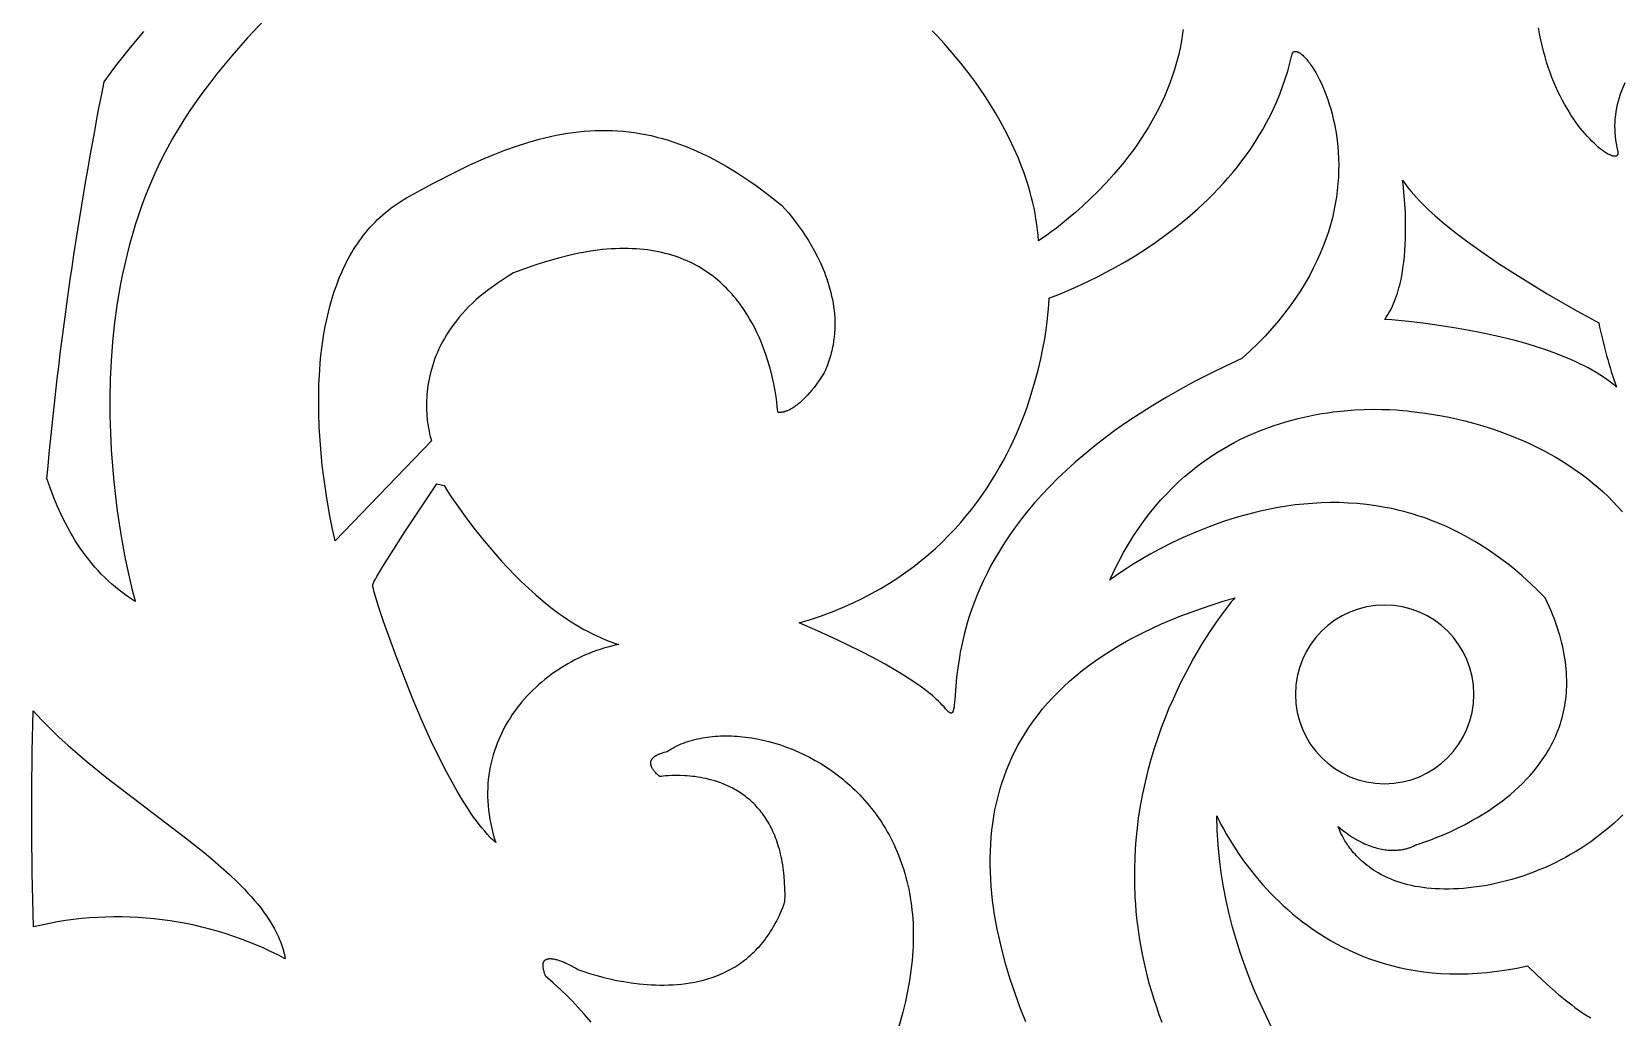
# Model space of a CAD drawing. Extents: x -3008 to 184, y 2842 to 4842.
# Drawn here: x -2782.1 to -2462.8, y 3799.7 to 3997.6 of the extents above; entities that cross this region are included whole.
import ezdxf

# ---------------------------------------------------------------- set-up
doc = ezdxf.new("R2010")
doc.units = 0
doc.layers.add('LAYER_1', color=7, linetype='CONTINUOUS')

msp = doc.modelspace()

# ---------------------------------------------------------------- linework, layer by layer
at = {"layer": 'LAYER_1'}
for points in [[(-2735.37, 3999.9), (-2738.69, 3996.34), (-2741.86, 3992.75), (-2744.86, 3989.11), (-2746.28, 3987.28), (-2747.66, 3985.44), (-2748.99, 3983.59), (-2750.27, 3981.73), (-2751.49, 3979.87), (-2752.65, 3978), (-2753.75, 3976.13), (-2754.79, 3974.25), (-2755.77, 3972.36), (-2756.7, 3970.45), (-2757.58, 3968.53), (-2758.41, 3966.6), (-2759.19, 3964.66), (-2759.92, 3962.72), (-2760.61, 3960.76), (-2761.25, 3958.8), (-2761.84, 3956.83), (-2762.4, 3954.86), (-2762.91, 3952.89), (-2763.38, 3950.92), (-2763.81, 3948.95), (-2764.2, 3946.98), (-2764.88, 3943.06), (-2765.42, 3939.17), (-2765.82, 3935.32), (-2766.11, 3931.51), (-2766.29, 3927.77), (-2766.37, 3924.1), (-2766.35, 3920.51), (-2766.26, 3917.02), (-2766.09, 3913.63), (-2765.86, 3910.36), (-2765.57, 3907.22), (-2765.24, 3904.22), (-2764.88, 3901.38), (-2764.08, 3896.18), (-2763.27, 3891.73), (-2762.5, 3888.11), (-2761.85, 3885.41), (-2761.29, 3883.29), (-2761.25, 3883.14), (-2762.09, 3883.68), (-2762.91, 3884.23), (-2763.71, 3884.81), (-2764.49, 3885.4), (-2765.24, 3886.01), (-2765.98, 3886.65), (-2766.7, 3887.3), (-2767.4, 3887.97), (-2768.08, 3888.65), (-2768.74, 3889.35), (-2769.38, 3890.07), (-2770.01, 3890.8), (-2770.61, 3891.55), (-2771.2, 3892.31), (-2771.77, 3893.09), (-2772.32, 3893.87), (-2772.86, 3894.68), (-2773.38, 3895.49), (-2773.88, 3896.31), (-2774.36, 3897.15), (-2774.83, 3898), (-2775.29, 3898.85), (-2775.72, 3899.72), (-2776.15, 3900.59), (-2776.95, 3902.37), (-2777.69, 3904.17), (-2778.37, 3905.99), (-2779, 3907.84, -0.026688), (-2767.51, 3987.5), (-2765.14, 3990.7), (-2762.49, 3994.08), (-2759.52, 3997.65)], [(-2461.93, 3987.33), (-2462.82, 3985.01, 0.147189), (-2463.36, 3973.71), (-2463.34, 3973.64), (-2463.33, 3973.57), (-2463.31, 3973.51), (-2463.3, 3973.45), (-2463.3, 3973.39), (-2463.29, 3973.33), (-2463.29, 3973.27), (-2463.28, 3973.22), (-2463.28, 3973.17), (-2463.29, 3973.12), (-2463.29, 3973.07), (-2463.3, 3973.03), (-2463.31, 3972.99), (-2463.32, 3972.94), (-2463.33, 3972.91), (-2463.35, 3972.87), (-2463.36, 3972.83), (-2463.38, 3972.8), (-2463.4, 3972.77), (-2463.43, 3972.74), (-2463.45, 3972.72), (-2463.48, 3972.69), (-2463.51, 3972.67), (-2463.54, 3972.65), (-2463.57, 3972.63), (-2463.61, 3972.62), (-2463.64, 3972.6), (-2463.68, 3972.59), (-2463.72, 3972.58), (-2463.76, 3972.57), (-2463.81, 3972.57), (-2463.85, 3972.56), (-2463.9, 3972.56), (-2463.95, 3972.56), (-2464, 3972.56), (-2464.05, 3972.57), (-2464.11, 3972.58), (-2464.16, 3972.58), (-2464.22, 3972.6), (-2464.28, 3972.61), (-2464.34, 3972.62), (-2464.4, 3972.64), (-2464.46, 3972.66), (-2464.53, 3972.68), (-2464.59, 3972.7), (-2464.66, 3972.73), (-2464.73, 3972.76), (-2464.8, 3972.78), (-2464.94, 3972.85), (-2465.09, 3972.92), (-2465.25, 3973), (-2465.41, 3973.09), (-2465.57, 3973.19), (-2465.74, 3973.29), (-2465.91, 3973.4), (-2466.09, 3973.52), (-2466.28, 3973.65), (-2466.46, 3973.79), (-2466.85, 3974.09), (-2467.25, 3974.41), (-2467.66, 3974.77), (-2468.08, 3975.17), (-2468.51, 3975.59), (-2468.95, 3976.04), (-2469.4, 3976.53), (-2469.86, 3977.04), (-2470.32, 3977.59), (-2470.78, 3978.17), (-2471.25, 3978.77), (-2471.72, 3979.41), (-2472.19, 3980.08), (-2472.65, 3980.78), (-2473.11, 3981.51), (-2473.57, 3982.27), (-2474.02, 3983.06), (-2474.47, 3983.88), (-2474.9, 3984.72), (-2475.33, 3985.6), (-2475.75, 3986.51), (-2476.15, 3987.44), (-2476.54, 3988.41), (-2476.92, 3989.4), (-2477.28, 3990.43), (-2477.62, 3991.48), (-2477.94, 3992.56), (-2478.25, 3993.67), (-2478.53, 3994.8), (-2478.79, 3995.97), (-2479.02, 3997.16), (-2479.23, 3998.38)]]:
    msp.add_lwpolyline(points, format="xyb", dxfattribs=at)
for points in [[(-2550.68, 3998.01), (-2550.78, 3997.25), (-2551.01, 3995.75), (-2551.28, 3994.27), (-2551.61, 3992.82), (-2551.98, 3991.38), (-2552.39, 3989.98), (-2552.84, 3988.59), (-2553.33, 3987.23), (-2553.85, 3985.9), (-2554.41, 3984.58), (-2555, 3983.3), (-2555.62, 3982.04), (-2556.27, 3980.8), (-2556.94, 3979.59), (-2557.63, 3978.41), (-2558.35, 3977.25), (-2559.08, 3976.12), (-2559.83, 3975.02), (-2560.59, 3973.95), (-2561.37, 3972.9), (-2562.16, 3971.88), (-2562.95, 3970.89), (-2564.56, 3968.99), (-2566.16, 3967.21), (-2567.76, 3965.54), (-2569.33, 3964), (-2570.85, 3962.58), (-2572.31, 3961.28), (-2573.69, 3960.11), (-2574.97, 3959.07), (-2576.14, 3958.16), (-2577.17, 3957.38), (-2578.05, 3956.75), (-2579.31, 3955.88), (-2579.64, 3955.67), (-2579.72, 3955.61), (-2579.75, 3955.6), (-2579.75, 3955.59), (-2579.75, 3955.59), (-2579.83, 3956.7), (-2579.94, 3957.8), (-2580.08, 3958.89), (-2580.24, 3959.98), (-2580.43, 3961.05), (-2580.63, 3962.12), (-2580.87, 3963.19), (-2581.12, 3964.24), (-2581.4, 3965.28), (-2581.69, 3966.32), (-2582.01, 3967.34), (-2582.34, 3968.36), (-2582.69, 3969.36), (-2583.05, 3970.35), (-2583.83, 3972.3), (-2584.67, 3974.21), (-2585.55, 3976.07), (-2586.47, 3977.87), (-2587.42, 3979.61), (-2588.4, 3981.3), (-2589.39, 3982.93), (-2590.4, 3984.49), (-2591.41, 3985.99), (-2592.42, 3987.42), (-2593.41, 3988.77), (-2595.33, 3991.26), (-2597.12, 3993.42), (-2598.72, 3995.24), (-2600.06, 3996.69), (-2601.1, 3997.76)], [(-2462.32, 3840.3), (-2463.18, 3839.45), (-2464.06, 3838.63), (-2464.96, 3837.84), (-2465.89, 3837.06), (-2466.83, 3836.32), (-2467.78, 3835.59), (-2468.75, 3834.89), (-2469.74, 3834.21), (-2470.74, 3833.56), (-2471.76, 3832.93), (-2472.79, 3832.33), (-2473.82, 3831.75), (-2474.87, 3831.2), (-2475.93, 3830.67), (-2477, 3830.16), (-2478.07, 3829.68), (-2479.15, 3829.23), (-2480.23, 3828.8), (-2481.32, 3828.39), (-2482.41, 3828.01), (-2483.51, 3827.66), (-2484.6, 3827.33), (-2485.7, 3827.03), (-2486.8, 3826.75), (-2487.89, 3826.5), (-2488.98, 3826.27), (-2490.07, 3826.07), (-2491.16, 3825.9), (-2492.23, 3825.75), (-2493.3, 3825.63), (-2494.33, 3825.53), (-2495.34, 3825.46), (-2496.32, 3825.41), (-2497.28, 3825.39), (-2498.21, 3825.39), (-2499.12, 3825.41), (-2500, 3825.45), (-2500.85, 3825.51), (-2501.68, 3825.59), (-2502.49, 3825.69), (-2503.27, 3825.81), (-2504.03, 3825.94), (-2504.77, 3826.1), (-2505.49, 3826.26), (-2506.18, 3826.44), (-2506.85, 3826.64), (-2507.5, 3826.85), (-2508.12, 3827.07), (-2508.73, 3827.31), (-2509.31, 3827.55), (-2509.88, 3827.81), (-2510.42, 3828.07), (-2510.95, 3828.35), (-2511.45, 3828.63), (-2511.94, 3828.92), (-2512.41, 3829.22), (-2512.86, 3829.52), (-2513.29, 3829.83), (-2513.7, 3830.14), (-2514.09, 3830.45), (-2514.47, 3830.77), (-2514.83, 3831.09), (-2515.18, 3831.41), (-2515.51, 3831.74), (-2515.82, 3832.06), (-2516.12, 3832.38), (-2516.4, 3832.7), (-2516.67, 3833.02), (-2516.92, 3833.33), (-2517.16, 3833.64), (-2517.39, 3833.94), (-2517.6, 3834.24), (-2517.8, 3834.54), (-2517.98, 3834.82), (-2518.15, 3835.1), (-2518.31, 3835.37), (-2518.46, 3835.64), (-2518.73, 3836.13), (-2518.95, 3836.57), (-2519.12, 3836.97), (-2519.26, 3837.3), (-2519.37, 3837.57), (-2519.44, 3837.78), (-2519.48, 3837.9), (-2519.49, 3837.93), (-2519.49, 3837.94), (-2519.49, 3837.94), (-2519.49, 3837.94), (-2519.06, 3837.58), (-2518.63, 3837.24), (-2518.2, 3836.91), (-2517.78, 3836.6), (-2517.36, 3836.31), (-2516.95, 3836.03), (-2516.54, 3835.77), (-2516.14, 3835.52), (-2515.74, 3835.29), (-2515.35, 3835.08), (-2514.96, 3834.87), (-2514.58, 3834.68), (-2514.2, 3834.51), (-2513.82, 3834.34), (-2513.46, 3834.19), (-2513.09, 3834.05), (-2512.74, 3833.93), (-2512.39, 3833.81), (-2512.04, 3833.71), (-2511.7, 3833.62), (-2511.37, 3833.53), (-2511.04, 3833.46), (-2510.72, 3833.4), (-2510.4, 3833.34), (-2510.09, 3833.3), (-2509.79, 3833.26), (-2509.49, 3833.23), (-2509.2, 3833.21), (-2508.92, 3833.19), (-2508.64, 3833.19), (-2508.37, 3833.19), (-2508.11, 3833.19), (-2507.85, 3833.2), (-2507.6, 3833.22), (-2507.36, 3833.24), (-2507.12, 3833.27), (-2506.89, 3833.3), (-2506.67, 3833.33), (-2506.45, 3833.37), (-2506.25, 3833.41), (-2506.05, 3833.46), (-2505.86, 3833.5), (-2505.67, 3833.55), (-2505.49, 3833.6), (-2505.33, 3833.65), (-2505.16, 3833.7), (-2505.01, 3833.76), (-2504.87, 3833.81), (-2504.6, 3833.91), (-2504.37, 3834.01), (-2504.17, 3834.11), (-2504.01, 3834.19), (-2503.88, 3834.26), (-2503.79, 3834.31), (-2503.73, 3834.35), (-2503.71, 3834.36), (-2503.23, 3834.5), (-2501.87, 3834.95), (-2500.91, 3835.3), (-2499.79, 3835.73), (-2498.53, 3836.24), (-2497.16, 3836.85), (-2495.67, 3837.54), (-2494.11, 3838.32), (-2492.48, 3839.21), (-2491.65, 3839.68), (-2490.81, 3840.18), (-2489.97, 3840.71), (-2489.12, 3841.26), (-2488.27, 3841.84), (-2487.42, 3842.44), (-2486.57, 3843.07), (-2485.73, 3843.73), (-2484.9, 3844.41), (-2484.07, 3845.12), (-2483.27, 3845.85), (-2482.47, 3846.62), (-2481.7, 3847.41), (-2480.94, 3848.23), (-2480.21, 3849.08), (-2479.51, 3849.96), (-2479.16, 3850.41), (-2478.83, 3850.87), (-2478.5, 3851.33), (-2478.18, 3851.8), (-2477.87, 3852.28), (-2477.56, 3852.77), (-2477.27, 3853.26), (-2476.98, 3853.76), (-2476.7, 3854.27), (-2476.43, 3854.79), (-2476.18, 3855.31), (-2475.93, 3855.85), (-2475.69, 3856.39), (-2475.47, 3856.93), (-2475.25, 3857.49), (-2475.05, 3858.05), (-2474.86, 3858.62), (-2474.68, 3859.2), (-2474.51, 3859.79), (-2474.36, 3860.38), (-2474.21, 3860.99), (-2474.09, 3861.6), (-2473.97, 3862.22), (-2473.87, 3862.84), (-2473.78, 3863.48), (-2473.71, 3864.12), (-2473.65, 3864.78), (-2473.61, 3865.44), (-2473.58, 3866.1), (-2473.57, 3866.78), (-2473.58, 3867.47), (-2473.6, 3868.16), (-2473.63, 3868.86), (-2473.69, 3869.57), (-2473.76, 3870.29), (-2473.85, 3871.02), (-2473.95, 3871.76), (-2474.08, 3872.5), (-2474.22, 3873.25), (-2474.38, 3874.02), (-2474.56, 3874.79), (-2474.76, 3875.57), (-2474.98, 3876.36), (-2475.22, 3877.15), (-2475.48, 3877.96), (-2475.76, 3878.77), (-2476.06, 3879.6), (-2476.38, 3880.43), (-2476.73, 3881.27), (-2477.09, 3882.13), (-2477.89, 3883.86), (-2479.74, 3885.72), (-2481.61, 3887.46), (-2482.55, 3888.3), (-2483.49, 3889.1), (-2484.43, 3889.88), (-2485.37, 3890.63), (-2486.32, 3891.36), (-2487.27, 3892.06), (-2488.21, 3892.74), (-2489.16, 3893.39), (-2490.12, 3894.02), (-2491.07, 3894.62), (-2492.02, 3895.2), (-2492.98, 3895.75), (-2493.93, 3896.28), (-2494.89, 3896.79), (-2495.84, 3897.27), (-2496.8, 3897.74), (-2497.75, 3898.18), (-2498.71, 3898.6), (-2499.66, 3898.99), (-2500.62, 3899.37), (-2501.57, 3899.73), (-2502.52, 3900.06), (-2503.47, 3900.38), (-2504.42, 3900.67), (-2505.37, 3900.95), (-2506.32, 3901.21), (-2507.26, 3901.45), (-2508.21, 3901.67), (-2509.15, 3901.87), (-2510.09, 3902.05), (-2511.96, 3902.37), (-2513.82, 3902.62), (-2515.67, 3902.81), (-2517.5, 3902.93), (-2519.33, 3903), (-2521.13, 3903), (-2522.92, 3902.96), (-2524.69, 3902.86), (-2526.44, 3902.72), (-2528.16, 3902.53), (-2529.87, 3902.3), (-2531.55, 3902.02), (-2533.21, 3901.71), (-2534.84, 3901.36), (-2536.44, 3900.98), (-2538.02, 3900.57), (-2539.56, 3900.14), (-2541.07, 3899.67), (-2542.55, 3899.19), (-2544, 3898.69), (-2545.41, 3898.17), (-2548.12, 3897.09), (-2550.67, 3895.97), (-2553.05, 3894.85), (-2555.26, 3893.73), (-2557.28, 3892.63), (-2559.1, 3891.59), (-2560.71, 3890.62), (-2562.1, 3889.73), (-2563.26, 3888.97), (-2564.19, 3888.33), (-2565.27, 3887.55), (-2565.41, 3887.44), (-2564.51, 3889.36), (-2563.59, 3891.2), (-2562.63, 3892.97), (-2561.64, 3894.68), (-2560.62, 3896.32), (-2559.57, 3897.89), (-2558.5, 3899.39), (-2557.4, 3900.84), (-2556.28, 3902.22), (-2555.13, 3903.54), (-2553.97, 3904.8), (-2552.79, 3906), (-2551.59, 3907.15), (-2550.37, 3908.24), (-2549.14, 3909.28), (-2547.9, 3910.26), (-2546.64, 3911.2), (-2545.38, 3912.08), (-2544.11, 3912.91), (-2542.83, 3913.7), (-2541.55, 3914.44), (-2540.26, 3915.13), (-2538.98, 3915.79), (-2537.69, 3916.4), (-2536.4, 3916.96), (-2535.12, 3917.49), (-2533.84, 3917.98), (-2532.57, 3918.44), (-2531.3, 3918.85), (-2530.04, 3919.24), (-2528.8, 3919.59), (-2527.56, 3919.9), (-2526.34, 3920.19), (-2525.14, 3920.45), (-2523.95, 3920.68), (-2522.78, 3920.88), (-2521.63, 3921.06), (-2520.5, 3921.22), (-2518.31, 3921.46), (-2516.23, 3921.63), (-2514.26, 3921.72), (-2512.43, 3921.75), (-2510.73, 3921.74), (-2509.19, 3921.69), (-2507.81, 3921.61), (-2506.61, 3921.52), (-2505.6, 3921.42), (-2504.79, 3921.32), (-2504.2, 3921.24), (-2503.71, 3921.16), (-2503.26, 3921.12), (-2501.97, 3920.97), (-2499.93, 3920.67), (-2498.67, 3920.45), (-2497.27, 3920.17), (-2495.73, 3919.84), (-2494.07, 3919.44), (-2492.3, 3918.98), (-2490.43, 3918.44), (-2488.49, 3917.81), (-2486.47, 3917.11), (-2484.4, 3916.31), (-2482.28, 3915.42), (-2481.21, 3914.94), (-2480.13, 3914.43), (-2479.05, 3913.89), (-2477.96, 3913.33), (-2476.88, 3912.74), (-2475.79, 3912.12), (-2474.71, 3911.47), (-2473.62, 3910.79), (-2472.55, 3910.08), (-2471.48, 3909.34), (-2470.41, 3908.57), (-2469.36, 3907.77), (-2468.32, 3906.93), (-2467.29, 3906.06), (-2466.28, 3905.15), (-2465.28, 3904.21), (-2464.3, 3903.23), (-2463.34, 3902.22), (-2462.39, 3901.17)], [(-2582.28, 3798.7), (-2583.4, 3801.55), (-2584.44, 3804.41), (-2585.4, 3807.28), (-2586.27, 3810.16), (-2587.05, 3813.04), (-2587.73, 3815.92), (-2588.03, 3817.36), (-2588.3, 3818.8), (-2588.55, 3820.24), (-2588.76, 3821.67), (-2588.95, 3823.1), (-2589.11, 3824.53), (-2589.24, 3825.96), (-2589.34, 3827.38), (-2589.4, 3828.8), (-2589.44, 3830.21), (-2589.44, 3831.62), (-2589.41, 3833.02), (-2589.34, 3834.42), (-2589.24, 3835.81), (-2589.11, 3837.19), (-2588.93, 3838.57), (-2588.72, 3839.94), (-2588.48, 3841.3), (-2588.19, 3842.65), (-2587.87, 3843.99), (-2587.51, 3845.32), (-2587.1, 3846.64), (-2586.66, 3847.95), (-2586.17, 3849.25), (-2585.65, 3850.54), (-2585.08, 3851.82), (-2584.46, 3853.09), (-2583.81, 3854.34), (-2583.1, 3855.58), (-2582.36, 3856.8), (-2581.56, 3858.02), (-2580.72, 3859.21), (-2579.83, 3860.4), (-2578.9, 3861.56), (-2577.91, 3862.72), (-2576.88, 3863.85), (-2575.8, 3864.97), (-2574.66, 3866.07), (-2573.48, 3867.16), (-2572.24, 3868.22), (-2570.95, 3869.27), (-2569.6, 3870.3), (-2568.2, 3871.31), (-2566.75, 3872.3), (-2565.24, 3873.27), (-2563.68, 3874.22), (-2562.06, 3875.15), (-2560.38, 3876.06), (-2558.64, 3876.94), (-2556.85, 3877.81), (-2554.99, 3878.65), (-2553.08, 3879.46), (-2551.11, 3880.26), (-2549.07, 3881.03), (-2546.97, 3881.77), (-2544.81, 3882.49), (-2542.59, 3883.19), (-2540.3, 3883.86), (-2540.3, 3883.85), (-2540.31, 3883.84), (-2540.34, 3883.8), (-2540.47, 3883.65), (-2540.98, 3883.05), (-2541.76, 3882.06), (-2542.79, 3880.69), (-2544.03, 3878.97), (-2545.43, 3876.89), (-2546.96, 3874.48), (-2548.57, 3871.74), (-2549.39, 3870.25), (-2550.22, 3868.69), (-2551.06, 3867.05), (-2551.88, 3865.34), (-2552.7, 3863.56), (-2553.51, 3861.7), (-2554.29, 3859.78), (-2555.05, 3857.79), (-2555.78, 3855.74), (-2556.48, 3853.62), (-2557.14, 3851.44), (-2557.75, 3849.19), (-2558.32, 3846.89), (-2558.83, 3844.53), (-2559.28, 3842.12), (-2559.67, 3839.65), (-2559.98, 3837.12), (-2560.23, 3834.55), (-2560.39, 3831.93), (-2560.47, 3829.25), (-2560.46, 3826.53), (-2560.36, 3823.77), (-2560.27, 3822.37), (-2560.15, 3820.96), (-2560.01, 3819.54), (-2559.84, 3818.11), (-2559.65, 3816.67), (-2559.43, 3815.22), (-2559.17, 3813.76), (-2558.89, 3812.29), (-2558.58, 3810.81), (-2558.24, 3809.32), (-2557.87, 3807.82), (-2557.46, 3806.32), (-2557.03, 3804.8), (-2556.56, 3803.28), (-2556.05, 3801.75), (-2555.52, 3800.21), (-2554.94, 3798.66)], [(-2669.6, 3798.64), (-2670.96, 3800.21), (-2672.25, 3801.64), (-2673.47, 3802.93), (-2674.6, 3804.06), (-2675.61, 3805.05), (-2676.52, 3805.89), (-2677.28, 3806.58), (-2678.36, 3807.51), (-2678.75, 3807.81), (-2678.88, 3808.14), (-2678.98, 3808.45), (-2679.08, 3808.74), (-2679.11, 3808.88), (-2679.15, 3809.01), (-2679.18, 3809.14), (-2679.21, 3809.27), (-2679.23, 3809.39), (-2679.25, 3809.51), (-2679.27, 3809.62), (-2679.28, 3809.73), (-2679.29, 3809.83), (-2679.3, 3809.94), (-2679.3, 3810.03), (-2679.3, 3810.08), (-2679.3, 3810.13), (-2679.29, 3810.17), (-2679.29, 3810.22), (-2679.29, 3810.26), (-2679.28, 3810.3), (-2679.28, 3810.34), (-2679.27, 3810.39), (-2679.27, 3810.43), (-2679.26, 3810.46), (-2679.25, 3810.5), (-2679.24, 3810.54), (-2679.23, 3810.58), (-2679.22, 3810.61), (-2679.21, 3810.65), (-2679.2, 3810.68), (-2679.18, 3810.71), (-2679.17, 3810.74), (-2679.16, 3810.78), (-2679.14, 3810.81), (-2679.12, 3810.84), (-2679.11, 3810.86), (-2679.09, 3810.89), (-2679.07, 3810.92), (-2679.05, 3810.95), (-2679.04, 3810.97), (-2679.02, 3811), (-2678.99, 3811.02), (-2678.97, 3811.04), (-2678.95, 3811.07), (-2678.93, 3811.09), (-2678.91, 3811.11), (-2678.88, 3811.13), (-2678.86, 3811.15), (-2678.83, 3811.17), (-2678.81, 3811.18), (-2678.78, 3811.2), (-2678.76, 3811.22), (-2678.73, 3811.23), (-2678.7, 3811.25), (-2678.67, 3811.26), (-2678.64, 3811.28), (-2678.62, 3811.29), (-2678.59, 3811.3), (-2678.55, 3811.32), (-2678.52, 3811.33), (-2678.49, 3811.34), (-2678.46, 3811.35), (-2678.43, 3811.36), (-2678.4, 3811.36), (-2678.36, 3811.37), (-2678.33, 3811.38), (-2678.29, 3811.39), (-2678.26, 3811.39), (-2678.23, 3811.4), (-2678.19, 3811.4), (-2678.12, 3811.41), (-2678.04, 3811.42), (-2677.97, 3811.42), (-2677.89, 3811.42), (-2677.81, 3811.42), (-2677.73, 3811.42), (-2677.65, 3811.42), (-2677.57, 3811.41), (-2677.49, 3811.4), (-2677.4, 3811.39), (-2677.32, 3811.38), (-2677.14, 3811.35), (-2676.96, 3811.31), (-2676.78, 3811.27), (-2676.6, 3811.22), (-2676.41, 3811.17), (-2676.22, 3811.11), (-2676.04, 3811.05), (-2675.85, 3810.98), (-2675.47, 3810.84), (-2675.09, 3810.69), (-2674.73, 3810.53), (-2674.37, 3810.36), (-2673.71, 3810.03), (-2673.14, 3809.73), (-2672.69, 3809.48), (-2672.4, 3809.31), (-2672.32, 3809.27), (-2672.3, 3809.25), (-2672.3, 3809.25), (-2672.29, 3809.25), (-2672.29, 3809.25), (-2671.93, 3809.11), (-2670.89, 3808.75), (-2670.14, 3808.5), (-2669.25, 3808.23), (-2668.24, 3807.94), (-2667.1, 3807.65), (-2665.86, 3807.35), (-2664.52, 3807.06), (-2663.09, 3806.8), (-2661.59, 3806.56), (-2660.01, 3806.37), (-2659.21, 3806.29), (-2658.38, 3806.22), (-2657.55, 3806.17), (-2656.7, 3806.13), (-2655.85, 3806.11), (-2654.99, 3806.11), (-2654.12, 3806.13), (-2653.24, 3806.17), (-2652.36, 3806.23), (-2651.48, 3806.31), (-2650.6, 3806.42), (-2649.71, 3806.55), (-2648.83, 3806.71), (-2647.95, 3806.9), (-2647.07, 3807.12), (-2646.2, 3807.37), (-2645.76, 3807.5), (-2645.33, 3807.65), (-2644.9, 3807.8), (-2644.47, 3807.96), (-2644.04, 3808.13), (-2643.62, 3808.3), (-2643.19, 3808.49), (-2642.77, 3808.68), (-2642.36, 3808.89), (-2641.94, 3809.1), (-2641.53, 3809.32), (-2641.12, 3809.55), (-2640.72, 3809.79), (-2640.32, 3810.04), (-2639.92, 3810.31), (-2639.52, 3810.58), (-2639.13, 3810.86), (-2638.75, 3811.15), (-2638.37, 3811.45), (-2637.99, 3811.77), (-2637.62, 3812.09), (-2637.25, 3812.42), (-2636.89, 3812.77), (-2636.53, 3813.13), (-2636.18, 3813.5), (-2635.83, 3813.88), (-2635.49, 3814.27), (-2635.15, 3814.67), (-2634.82, 3815.09), (-2634.5, 3815.52), (-2634.18, 3815.96), (-2633.87, 3816.41), (-2633.56, 3816.88), (-2633.27, 3817.36), (-2632.97, 3817.85), (-2632.69, 3818.35), (-2632.41, 3818.87), (-2632.14, 3819.4), (-2631.88, 3819.95), (-2631.63, 3820.51), (-2631.38, 3821.08), (-2631.14, 3821.66), (-2630.91, 3822.26), (-2630.69, 3822.88), (-2630.67, 3824.23), (-2630.7, 3825.54), (-2630.76, 3826.8), (-2630.85, 3828.01), (-2630.98, 3829.17), (-2631.14, 3830.29), (-2631.23, 3830.84), (-2631.34, 3831.37), (-2631.44, 3831.89), (-2631.56, 3832.4), (-2631.68, 3832.9), (-2631.81, 3833.39), (-2631.95, 3833.87), (-2632.09, 3834.34), (-2632.25, 3834.8), (-2632.4, 3835.25), (-2632.57, 3835.69), (-2632.74, 3836.12), (-2632.91, 3836.54), (-2633.1, 3836.95), (-2633.28, 3837.35), (-2633.48, 3837.74), (-2633.68, 3838.12), (-2633.88, 3838.49), (-2634.09, 3838.86), (-2634.31, 3839.21), (-2634.53, 3839.56), (-2634.75, 3839.89), (-2634.98, 3840.22), (-2635.21, 3840.54), (-2635.45, 3840.85), (-2635.7, 3841.15), (-2635.94, 3841.45), (-2636.19, 3841.74), (-2636.45, 3842.01), (-2636.7, 3842.28), (-2636.96, 3842.55), (-2637.23, 3842.8), (-2637.5, 3843.05), (-2637.77, 3843.29), (-2638.04, 3843.52), (-2638.32, 3843.75), (-2638.59, 3843.97), (-2638.87, 3844.18), (-2639.16, 3844.38), (-2639.44, 3844.58), (-2639.73, 3844.77), (-2640.02, 3844.96), (-2640.31, 3845.13), (-2640.6, 3845.31), (-2640.89, 3845.47), (-2641.19, 3845.63), (-2641.78, 3845.93), (-2642.38, 3846.21), (-2642.97, 3846.46), (-2643.57, 3846.7), (-2644.16, 3846.91), (-2644.76, 3847.1), (-2645.35, 3847.28), (-2645.94, 3847.43), (-2646.52, 3847.57), (-2647.09, 3847.69), (-2647.66, 3847.8), (-2648.22, 3847.89), (-2648.77, 3847.97), (-2649.3, 3848.03), (-2649.83, 3848.09), (-2650.34, 3848.13), (-2650.83, 3848.16), (-2651.77, 3848.2), (-2652.64, 3848.21), (-2653.42, 3848.19), (-2654.1, 3848.16), (-2654.69, 3848.11), (-2655.16, 3848.07), (-2655.5, 3848.03), (-2655.79, 3847.99), (-2655.79, 3847.99), (-2655.85, 3848.03), (-2656, 3848.14), (-2656.1, 3848.23), (-2656.22, 3848.33), (-2656.34, 3848.44), (-2656.48, 3848.57), (-2656.62, 3848.71), (-2656.76, 3848.86), (-2656.83, 3848.94), (-2656.9, 3849.03), (-2656.97, 3849.11), (-2657.04, 3849.2), (-2657.11, 3849.29), (-2657.17, 3849.38), (-2657.24, 3849.47), (-2657.3, 3849.57), (-2657.35, 3849.66), (-2657.38, 3849.71), (-2657.41, 3849.76), (-2657.43, 3849.81), (-2657.45, 3849.86), (-2657.48, 3849.91), (-2657.5, 3849.96), (-2657.52, 3850.01), (-2657.54, 3850.06), (-2657.56, 3850.11), (-2657.57, 3850.16), (-2657.59, 3850.22), (-2657.6, 3850.27), (-2657.61, 3850.32), (-2657.62, 3850.37), (-2657.63, 3850.42), (-2657.64, 3850.47), (-2657.65, 3850.53), (-2657.65, 3850.58), (-2657.65, 3850.63), (-2657.65, 3850.68), (-2657.65, 3850.71), (-2657.65, 3850.74), (-2657.65, 3850.76), (-2657.65, 3850.79), (-2657.65, 3850.82), (-2657.65, 3850.84), (-2657.64, 3850.87), (-2657.64, 3850.89), (-2657.63, 3850.92), (-2657.63, 3850.95), (-2657.62, 3850.97), (-2657.62, 3851), (-2657.61, 3851.03), (-2657.61, 3851.05), (-2657.6, 3851.08), (-2657.59, 3851.1), (-2657.58, 3851.13), (-2657.57, 3851.16), (-2657.56, 3851.18), (-2657.55, 3851.21), (-2657.54, 3851.23), (-2657.53, 3851.26), (-2657.52, 3851.29), (-2657.51, 3851.31), (-2657.49, 3851.34), (-2657.48, 3851.36), (-2657.47, 3851.39), (-2657.45, 3851.42), (-2657.43, 3851.44), (-2657.42, 3851.47), (-2657.4, 3851.49), (-2657.38, 3851.52), (-2657.37, 3851.54), (-2657.35, 3851.57), (-2657.33, 3851.59), (-2657.31, 3851.62), (-2657.27, 3851.67), (-2657.22, 3851.72), (-2657.17, 3851.77), (-2657.12, 3851.82), (-2657.07, 3851.87), (-2657.01, 3851.92), (-2656.95, 3851.96), (-2656.89, 3852.01), (-2656.82, 3852.06), (-2656.76, 3852.11), (-2656.68, 3852.15), (-2656.61, 3852.2), (-2656.53, 3852.25), (-2656.45, 3852.29), (-2656.36, 3852.34), (-2656.27, 3852.38), (-2656.18, 3852.43), (-2656.09, 3852.47), (-2655.99, 3852.51), (-2655.89, 3852.55), (-2655.67, 3852.64), (-2655.44, 3852.72), (-2655.19, 3852.79), (-2654.93, 3852.87), (-2654.65, 3852.94), (-2654.36, 3853.01), (-2653.98, 3853.26), (-2653.6, 3853.49), (-2653.2, 3853.72), (-2652.8, 3853.94), (-2652.39, 3854.15), (-2651.96, 3854.34), (-2651.53, 3854.53), (-2651.09, 3854.71), (-2650.64, 3854.87), (-2650.19, 3855.03), (-2649.72, 3855.18), (-2649.25, 3855.31), (-2648.77, 3855.44), (-2648.29, 3855.56), (-2647.79, 3855.66), (-2647.29, 3855.76), (-2646.79, 3855.85), (-2646.28, 3855.92), (-2645.76, 3855.99), (-2645.23, 3856.05), (-2644.7, 3856.09), (-2644.17, 3856.13), (-2643.63, 3856.15), (-2643.08, 3856.17), (-2642.54, 3856.17), (-2641.98, 3856.17), (-2641.43, 3856.15), (-2640.86, 3856.13), (-2640.3, 3856.09), (-2639.73, 3856.05), (-2638.59, 3855.92), (-2637.43, 3855.76), (-2636.27, 3855.56), (-2635.1, 3855.31), (-2633.93, 3855.02), (-2632.75, 3854.7), (-2631.58, 3854.33), (-2630.4, 3853.92), (-2629.23, 3853.46), (-2628.06, 3852.97), (-2626.9, 3852.43), (-2625.75, 3851.86), (-2624.61, 3851.24), (-2623.48, 3850.58), (-2622.37, 3849.88), (-2621.27, 3849.13), (-2620.19, 3848.35), (-2619.14, 3847.52), (-2618.62, 3847.09), (-2618.1, 3846.65), (-2617.59, 3846.2), (-2617.09, 3845.74), (-2616.6, 3845.26), (-2616.11, 3844.78), (-2615.63, 3844.29), (-2615.15, 3843.78), (-2614.69, 3843.27), (-2614.23, 3842.74), (-2613.78, 3842.21), (-2613.33, 3841.66), (-2612.9, 3841.11), (-2612.47, 3840.54), (-2612.06, 3839.96), (-2611.65, 3839.37), (-2611.25, 3838.77), (-2610.86, 3838.16), (-2610.48, 3837.54), (-2610.12, 3836.91), (-2609.76, 3836.27), (-2609.41, 3835.62), (-2609.08, 3834.95), (-2608.75, 3834.28), (-2608.44, 3833.59), (-2608.13, 3832.9), (-2607.84, 3832.19), (-2607.57, 3831.47), (-2607.3, 3830.75), (-2607.05, 3830.01), (-2606.81, 3829.26), (-2606.58, 3828.5), (-2606.36, 3827.73), (-2606.16, 3826.95), (-2605.98, 3826.15), (-2605.8, 3825.35), (-2605.65, 3824.54), (-2605.5, 3823.71), (-2605.37, 3822.88), (-2605.26, 3822.03), (-2605.16, 3821.17), (-2605.07, 3820.3), (-2605.01, 3819.42), (-2604.95, 3818.53), (-2604.92, 3817.63), (-2604.9, 3816.72), (-2604.9, 3815.8), (-2604.91, 3814.86), (-2604.94, 3813.92), (-2604.99, 3812.96), (-2605.14, 3811.02), (-2605.36, 3809.03), (-2605.66, 3807), (-2606.03, 3804.92), (-2606.48, 3802.8), (-2607.01, 3800.64), (-2608.21, 3796.35)], [(-2532.82, 3797.51), (-2534.01, 3799.91), (-2535.15, 3802.34), (-2536.24, 3804.81), (-2537.26, 3807.32), (-2538.23, 3809.87), (-2539.13, 3812.44), (-2539.96, 3815.06), (-2540.72, 3817.71), (-2541.41, 3820.39), (-2542.02, 3823.11), (-2542.55, 3825.86), (-2542.99, 3828.64), (-2543.35, 3831.46), (-2543.62, 3834.31), (-2543.8, 3837.19), (-2543.89, 3840.1), (-2543.88, 3840.09), (-2543.88, 3840.09), (-2543.87, 3840.07), (-2543.83, 3839.98), (-2543.68, 3839.65), (-2543.42, 3839.11), (-2543.06, 3838.39), (-2542.58, 3837.5), (-2542, 3836.46), (-2541.3, 3835.28), (-2540.49, 3833.98), (-2539.56, 3832.57), (-2538.51, 3831.09), (-2537.34, 3829.53), (-2536.05, 3827.92), (-2535.36, 3827.09), (-2534.64, 3826.27), (-2533.88, 3825.43), (-2533.1, 3824.6), (-2532.28, 3823.76), (-2531.43, 3822.93), (-2530.54, 3822.09), (-2529.63, 3821.27), (-2528.68, 3820.45), (-2527.69, 3819.64), (-2526.68, 3818.84), (-2525.63, 3818.05), (-2524.54, 3817.28), (-2523.42, 3816.53), (-2522.27, 3815.8), (-2521.08, 3815.09), (-2519.86, 3814.4), (-2518.6, 3813.74), (-2517.31, 3813.11), (-2515.98, 3812.5), (-2514.61, 3811.93), (-2513.21, 3811.4), (-2511.77, 3810.9), (-2510.29, 3810.44), (-2508.78, 3810.02), (-2507.23, 3809.64), (-2505.64, 3809.31), (-2504.02, 3809.02), (-2502.35, 3808.78), (-2500.65, 3808.59), (-2498.91, 3808.46), (-2497.13, 3808.38), (-2495.31, 3808.36), (-2493.46, 3808.39), (-2491.56, 3808.49), (-2489.62, 3808.65), (-2487.65, 3808.88), (-2485.63, 3809.17), (-2483.57, 3809.53), (-2481.47, 3809.97), (-2479.61, 3808.17), (-2477.62, 3806.34), (-2475.2, 3804.23), (-2473.9, 3803.16), (-2472.58, 3802.12), (-2471.92, 3801.63), (-2471.26, 3801.15), (-2470.61, 3800.7), (-2469.97, 3800.28), (-2469.35, 3799.9), (-2469.05, 3799.72), (-2468.75, 3799.55)]]:
    msp.add_lwpolyline(points, dxfattribs=at)
for points in [[(-2577.6, 3944.11), (-2577.6, 3944.12), (-2577.59, 3944.12), (-2577.57, 3944.12), (-2577.48, 3944.15), (-2577.14, 3944.28), (-2575.83, 3944.77), (-2573.78, 3945.6), (-2571.09, 3946.79), (-2569.54, 3947.52), (-2567.88, 3948.35), (-2566.11, 3949.27), (-2564.25, 3950.28), (-2562.31, 3951.39), (-2560.31, 3952.6), (-2558.26, 3953.91), (-2556.17, 3955.32), (-2554.06, 3956.84), (-2551.94, 3958.46), (-2549.82, 3960.18), (-2548.77, 3961.08), (-2547.72, 3962.01), (-2546.68, 3962.97), (-2545.65, 3963.95), (-2544.64, 3964.97), (-2543.63, 3966.01), (-2542.64, 3967.07), (-2541.67, 3968.17), (-2540.71, 3969.29), (-2539.77, 3970.44), (-2538.86, 3971.62), (-2537.96, 3972.83), (-2537.09, 3974.07), (-2536.25, 3975.34), (-2535.44, 3976.64), (-2534.65, 3977.96), (-2533.9, 3979.32), (-2533.18, 3980.71), (-2532.5, 3982.12), (-2531.85, 3983.57), (-2531.24, 3985.05), (-2530.67, 3986.55), (-2530.14, 3988.09), (-2529.65, 3989.66), (-2529.21, 3991.26), (-2528.82, 3992.9), (-2528.8, 3992.97), (-2528.78, 3993.03), (-2528.76, 3993.1), (-2528.74, 3993.16), (-2528.71, 3993.22), (-2528.68, 3993.27), (-2528.66, 3993.32), (-2528.62, 3993.36), (-2528.59, 3993.4), (-2528.56, 3993.44), (-2528.52, 3993.48), (-2528.48, 3993.51), (-2528.44, 3993.54), (-2528.4, 3993.56), (-2528.35, 3993.58), (-2528.31, 3993.6), (-2528.26, 3993.61), (-2528.21, 3993.62), (-2528.16, 3993.63), (-2528.11, 3993.63), (-2528.06, 3993.63), (-2528, 3993.62), (-2527.94, 3993.62), (-2527.89, 3993.61), (-2527.83, 3993.59), (-2527.77, 3993.57), (-2527.71, 3993.55), (-2527.64, 3993.53), (-2527.58, 3993.5), (-2527.51, 3993.47), (-2527.45, 3993.43), (-2527.38, 3993.4), (-2527.31, 3993.36), (-2527.24, 3993.31), (-2527.17, 3993.26), (-2527.09, 3993.21), (-2527.02, 3993.16), (-2526.95, 3993.1), (-2526.87, 3993.04), (-2526.79, 3992.98), (-2526.64, 3992.84), (-2526.48, 3992.69), (-2526.32, 3992.53), (-2526.15, 3992.36), (-2525.98, 3992.17), (-2525.81, 3991.98), (-2525.64, 3991.77), (-2525.47, 3991.55), (-2525.29, 3991.31), (-2525.11, 3991.07), (-2524.75, 3990.55), (-2524.39, 3989.98), (-2524.03, 3989.37), (-2523.66, 3988.72), (-2523.3, 3988.03), (-2522.95, 3987.3), (-2522.6, 3986.52), (-2522.25, 3985.71), (-2521.92, 3984.87), (-2521.6, 3983.98), (-2521.3, 3983.06), (-2521.01, 3982.11), (-2520.74, 3981.12), (-2520.48, 3980.1), (-2520.25, 3979.05), (-2520.05, 3977.97), (-2519.86, 3976.86), (-2519.71, 3975.72), (-2519.58, 3974.56), (-2519.49, 3973.37), (-2519.43, 3972.15), (-2519.4, 3970.91), (-2519.41, 3969.64), (-2519.46, 3968.36), (-2519.55, 3967.05), (-2519.69, 3965.72), (-2519.86, 3964.37), (-2520.09, 3963.01), (-2520.36, 3961.63), (-2520.68, 3960.23), (-2521.05, 3958.81), (-2521.48, 3957.39), (-2521.96, 3955.95), (-2522.51, 3954.49), (-2523.11, 3953.03), (-2523.77, 3951.55), (-2524.5, 3950.07), (-2525.29, 3948.58), (-2526.15, 3947.08), (-2527.08, 3945.57), (-2528.08, 3944.06), (-2529.15, 3942.55), (-2530.3, 3941.03), (-2531.52, 3939.51), (-2532.82, 3937.99), (-2534.21, 3936.47), (-2535.68, 3934.95), (-2537.23, 3933.43), (-2538.86, 3931.92), (-2542.16, 3930.4), (-2545.33, 3928.86), (-2548.37, 3927.3), (-2551.28, 3925.72), (-2554.08, 3924.14), (-2556.75, 3922.54), (-2559.31, 3920.93), (-2561.75, 3919.31), (-2564.09, 3917.68), (-2566.31, 3916.05), (-2568.43, 3914.41), (-2570.44, 3912.77), (-2572.36, 3911.13), (-2574.17, 3909.48), (-2575.89, 3907.84), (-2577.52, 3906.21), (-2579.06, 3904.57), (-2580.51, 3902.95), (-2581.88, 3901.33), (-2583.16, 3899.72), (-2584.36, 3898.12), (-2585.49, 3896.54), (-2586.54, 3894.96), (-2587.53, 3893.41), (-2588.44, 3891.87), (-2589.28, 3890.35), (-2590.07, 3888.85), (-2590.79, 3887.37), (-2591.45, 3885.91), (-2592.06, 3884.48), (-2592.61, 3883.08), (-2593.11, 3881.7), (-2593.57, 3880.36), (-2593.98, 3879.04), (-2594.35, 3877.76), (-2594.68, 3876.51), (-2594.97, 3875.29), (-2595.22, 3874.12), (-2595.45, 3872.98), (-2595.64, 3871.88), (-2595.96, 3869.81), (-2596.18, 3867.92), (-2596.56, 3863.46), (-2596.66, 3862.41), (-2596.71, 3861.97), (-2596.74, 3861.78), (-2596.78, 3861.6), (-2596.79, 3861.52), (-2596.81, 3861.44), (-2596.83, 3861.36), (-2596.85, 3861.29), (-2596.87, 3861.23), (-2596.89, 3861.16), (-2596.91, 3861.1), (-2596.94, 3861.05), (-2596.96, 3861), (-2596.98, 3860.95), (-2597.01, 3860.91), (-2597.04, 3860.87), (-2597.06, 3860.84), (-2597.09, 3860.81), (-2597.12, 3860.78), (-2597.16, 3860.76), (-2597.19, 3860.74), (-2597.22, 3860.73), (-2597.26, 3860.72), (-2597.3, 3860.72), (-2597.33, 3860.72), (-2597.38, 3860.73), (-2597.42, 3860.74), (-2597.46, 3860.75), (-2597.51, 3860.77), (-2597.55, 3860.79), (-2597.6, 3860.82), (-2597.65, 3860.86), (-2597.7, 3860.89), (-2597.76, 3860.93), (-2597.81, 3860.98), (-2597.87, 3861.03), (-2597.93, 3861.09), (-2597.99, 3861.15), (-2598.05, 3861.22), (-2598.12, 3861.29), (-2598.26, 3861.44), (-2598.4, 3861.62), (-2598.72, 3861.99), (-2599.06, 3862.36), (-2599.42, 3862.74), (-2599.8, 3863.11), (-2600.2, 3863.49), (-2600.62, 3863.87), (-2601.06, 3864.24), (-2601.52, 3864.62), (-2602.49, 3865.38), (-2603.52, 3866.14), (-2604.6, 3866.89), (-2605.72, 3867.64), (-2606.89, 3868.38), (-2608.09, 3869.11), (-2610.55, 3870.53), (-2613.05, 3871.9), (-2615.53, 3873.18), (-2620.21, 3875.47), (-2624.13, 3877.25), (-2627.82, 3878.83), (-2625.53, 3879.53), (-2623.32, 3880.28), (-2621.17, 3881.08), (-2619.1, 3881.93), (-2617.09, 3882.82), (-2615.14, 3883.76), (-2613.26, 3884.74), (-2611.45, 3885.76), (-2609.7, 3886.81), (-2608, 3887.91), (-2606.37, 3889.03), (-2604.8, 3890.19), (-2603.29, 3891.37), (-2601.83, 3892.59), (-2600.43, 3893.82), (-2599.09, 3895.09), (-2597.8, 3896.37), (-2596.56, 3897.67), (-2595.37, 3899), (-2594.24, 3900.33), (-2593.15, 3901.68), (-2592.11, 3903.04), (-2591.12, 3904.42), (-2590.18, 3905.79), (-2589.28, 3907.18), (-2588.42, 3908.57), (-2587.61, 3909.96), (-2586.84, 3911.34), (-2586.11, 3912.73), (-2585.42, 3914.11), (-2584.76, 3915.49), (-2584.15, 3916.85), (-2583.57, 3918.21), (-2583.02, 3919.55), (-2582.51, 3920.88), (-2582.04, 3922.2), (-2581.18, 3924.76), (-2580.44, 3927.24), (-2579.81, 3929.61), (-2579.28, 3931.86), (-2578.84, 3933.97), (-2578.49, 3935.93), (-2578.21, 3937.72), (-2577.99, 3939.32), (-2577.84, 3940.72), (-2577.73, 3941.9), (-2577.66, 3942.84), (-2577.6, 3943.97)], [(-2706.73, 3964.2), (-2701.57, 3967.03), (-2696.58, 3969.58), (-2694.13, 3970.75), (-2691.72, 3971.83), (-2689.34, 3972.84), (-2686.99, 3973.76), (-2684.66, 3974.6), (-2682.35, 3975.34), (-2681.2, 3975.68), (-2680.06, 3975.99), (-2678.92, 3976.28), (-2677.79, 3976.55), (-2676.66, 3976.79), (-2675.53, 3977), (-2674.4, 3977.19), (-2673.28, 3977.35), (-2672.15, 3977.49), (-2671.03, 3977.6), (-2669.91, 3977.69), (-2668.8, 3977.74), (-2667.68, 3977.77), (-2666.56, 3977.77), (-2665.44, 3977.74), (-2664.32, 3977.68), (-2663.21, 3977.6), (-2662.09, 3977.48), (-2660.96, 3977.33), (-2659.84, 3977.15), (-2658.71, 3976.95), (-2657.58, 3976.71), (-2656.45, 3976.43), (-2655.32, 3976.13), (-2654.18, 3975.8), (-2653.04, 3975.43), (-2651.89, 3975.03), (-2650.74, 3974.59), (-2649.58, 3974.12), (-2648.42, 3973.62), (-2647.25, 3973.08), (-2646.08, 3972.51), (-2644.9, 3971.9), (-2643.71, 3971.26), (-2642.52, 3970.58), (-2641.32, 3969.86), (-2640.11, 3969.11), (-2638.89, 3968.32), (-2637.67, 3967.49), (-2636.43, 3966.62), (-2633.94, 3964.77), (-2631.4, 3962.77), (-2631.22, 3962.58), (-2630.71, 3962.02), (-2629.93, 3961.13), (-2629.46, 3960.56), (-2628.95, 3959.92), (-2628.4, 3959.2), (-2627.82, 3958.41), (-2627.22, 3957.56), (-2626.6, 3956.64), (-2625.98, 3955.66), (-2625.35, 3954.61), (-2624.74, 3953.52), (-2624.14, 3952.36), (-2623.56, 3951.16), (-2623.29, 3950.54), (-2623.02, 3949.91), (-2622.76, 3949.27), (-2622.51, 3948.62), (-2622.28, 3947.96), (-2622.05, 3947.28), (-2621.84, 3946.6), (-2621.64, 3945.91), (-2621.46, 3945.21), (-2621.3, 3944.5), (-2621.15, 3943.78), (-2621.02, 3943.06), (-2620.9, 3942.32), (-2620.81, 3941.58), (-2620.74, 3940.83), (-2620.69, 3940.08), (-2620.66, 3939.32), (-2620.66, 3938.55), (-2620.68, 3937.78), (-2620.73, 3937.01), (-2620.8, 3936.23), (-2620.9, 3935.44), (-2621.03, 3934.65), (-2621.1, 3934.26), (-2621.19, 3933.86), (-2621.28, 3933.46), (-2621.37, 3933.06), (-2621.48, 3932.67), (-2621.59, 3932.27), (-2621.71, 3931.87), (-2621.84, 3931.46), (-2621.98, 3931.06), (-2622.13, 3930.66), (-2622.28, 3930.26), (-2622.44, 3929.86), (-2622.61, 3929.45), (-2622.8, 3929.05), (-2623.33, 3928.24), (-2623.85, 3927.48), (-2624.35, 3926.78), (-2624.84, 3926.14), (-2625.32, 3925.54), (-2625.79, 3924.99), (-2626.24, 3924.49), (-2626.67, 3924.03), (-2627.09, 3923.62), (-2627.5, 3923.25), (-2627.7, 3923.07), (-2627.89, 3922.91), (-2628.08, 3922.76), (-2628.27, 3922.61), (-2628.45, 3922.48), (-2628.63, 3922.35), (-2628.8, 3922.23), (-2628.97, 3922.12), (-2629.14, 3922.01), (-2629.3, 3921.91), (-2629.46, 3921.82), (-2629.61, 3921.74), (-2629.76, 3921.67), (-2629.9, 3921.59), (-2630.05, 3921.53), (-2630.18, 3921.47), (-2630.31, 3921.42), (-2630.44, 3921.37), (-2630.56, 3921.33), (-2630.68, 3921.29), (-2630.8, 3921.26), (-2630.91, 3921.23), (-2631.01, 3921.2), (-2631.11, 3921.18), (-2631.21, 3921.17), (-2631.3, 3921.15), (-2631.39, 3921.14), (-2631.47, 3921.13), (-2631.55, 3921.12), (-2631.62, 3921.12), (-2631.69, 3921.12), (-2631.75, 3921.12), (-2631.81, 3921.12), (-2631.86, 3921.12), (-2631.91, 3921.13), (-2631.96, 3921.13), (-2631.99, 3921.13), (-2632.03, 3921.14), (-2632.06, 3921.14), (-2632.08, 3921.15), (-2632.1, 3921.15), (-2632.11, 3921.16), (-2632.12, 3921.16), (-2632.12, 3921.16), (-2632.13, 3921.3), (-2632.16, 3921.69), (-2632.22, 3922.33), (-2632.31, 3923.18), (-2632.46, 3924.24), (-2632.66, 3925.46), (-2632.92, 3926.84), (-2633.25, 3928.35), (-2633.67, 3929.98), (-2633.91, 3930.83), (-2634.17, 3931.69), (-2634.46, 3932.58), (-2634.78, 3933.48), (-2635.12, 3934.39), (-2635.49, 3935.31), (-2635.89, 3936.23), (-2636.31, 3937.16), (-2636.77, 3938.1), (-2637.26, 3939.03), (-2637.79, 3939.95), (-2638.34, 3940.87), (-2638.94, 3941.78), (-2639.56, 3942.68), (-2639.89, 3943.12), (-2640.23, 3943.56), (-2640.58, 3944), (-2640.93, 3944.43), (-2641.3, 3944.85), (-2641.68, 3945.27), (-2642.07, 3945.69), (-2642.46, 3946.1), (-2642.87, 3946.5), (-2643.29, 3946.9), (-2643.72, 3947.28), (-2644.16, 3947.67), (-2644.61, 3948.04), (-2645.07, 3948.4), (-2645.54, 3948.76), (-2646.03, 3949.11), (-2646.52, 3949.45), (-2647.03, 3949.78), (-2647.55, 3950.1), (-2648.08, 3950.41), (-2648.62, 3950.71), (-2649.18, 3951), (-2649.75, 3951.28), (-2650.32, 3951.55), (-2650.92, 3951.8), (-2651.52, 3952.05), (-2652.14, 3952.28), (-2652.77, 3952.5), (-2653.41, 3952.7), (-2654.07, 3952.9), (-2654.74, 3953.07), (-2655.42, 3953.24), (-2656.12, 3953.39), (-2656.83, 3953.52), (-2657.56, 3953.65), (-2658.3, 3953.75), (-2659.05, 3953.84), (-2659.82, 3953.91), (-2660.6, 3953.97), (-2661.39, 3954.01), (-2662.2, 3954.04), (-2663.03, 3954.04), (-2663.87, 3954.03), (-2664.73, 3954), (-2665.6, 3953.96), (-2666.48, 3953.89), (-2667.38, 3953.81), (-2668.3, 3953.7), (-2669.23, 3953.58), (-2670.18, 3953.43), (-2671.15, 3953.27), (-2672.13, 3953.08), (-2674.14, 3952.65), (-2676.22, 3952.13), (-2678.36, 3951.52), (-2680.57, 3950.82), (-2682.85, 3950.03), (-2685.21, 3949.14), (-2686.29, 3948.49), (-2687.34, 3947.84), (-2688.34, 3947.18), (-2689.29, 3946.51), (-2690.21, 3945.84), (-2691.08, 3945.15), (-2691.92, 3944.47), (-2692.71, 3943.77), (-2693.47, 3943.08), (-2694.19, 3942.38), (-2694.87, 3941.67), (-2695.52, 3940.96), (-2696.13, 3940.25), (-2696.71, 3939.54), (-2697.26, 3938.83), (-2697.77, 3938.12), (-2698.25, 3937.41), (-2698.71, 3936.69), (-2699.13, 3935.98), (-2699.52, 3935.28), (-2699.89, 3934.57), (-2700.23, 3933.87), (-2700.54, 3933.17), (-2700.83, 3932.48), (-2701.09, 3931.79), (-2701.33, 3931.11), (-2701.55, 3930.43), (-2701.75, 3929.76), (-2701.92, 3929.1), (-2702.08, 3928.45), (-2702.22, 3927.8), (-2702.33, 3927.17), (-2702.43, 3926.54), (-2702.52, 3925.93), (-2702.59, 3925.32), (-2702.64, 3924.73), (-2702.68, 3924.15), (-2702.71, 3923.59), (-2702.72, 3923.03), (-2702.73, 3922.49), (-2702.72, 3921.97), (-2702.7, 3921.46), (-2702.68, 3920.97), (-2702.65, 3920.49), (-2702.56, 3919.6), (-2702.46, 3918.77), (-2702.34, 3918.03), (-2702.21, 3917.36), (-2702.09, 3916.79), (-2701.97, 3916.31), (-2701.86, 3915.93), (-2701.78, 3915.65), (-2701.71, 3915.43), (-2701.71, 3915.42), (-2721.07, 3895.33), (-2721.22, 3895.93), (-2721.61, 3897.65), (-2722.15, 3900.34), (-2722.77, 3903.87), (-2723.38, 3908.13), (-2723.66, 3910.48), (-2723.91, 3912.96), (-2724.12, 3915.56), (-2724.28, 3918.25), (-2724.37, 3921.02), (-2724.39, 3923.85), (-2724.33, 3926.73), (-2724.18, 3929.64), (-2724.07, 3931.1), (-2723.93, 3932.56), (-2723.76, 3934.02), (-2723.56, 3935.48), (-2723.33, 3936.93), (-2723.07, 3938.37), (-2722.78, 3939.81), (-2722.45, 3941.23), (-2722.09, 3942.65), (-2721.69, 3944.04), (-2721.25, 3945.42), (-2720.77, 3946.78), (-2720.25, 3948.12), (-2719.69, 3949.43), (-2719.4, 3950.08), (-2719.09, 3950.72), (-2718.77, 3951.36), (-2718.44, 3951.98), (-2718.1, 3952.6), (-2717.75, 3953.22), (-2717.38, 3953.82), (-2717, 3954.42), (-2716.62, 3955), (-2716.22, 3955.58), (-2715.8, 3956.15), (-2715.38, 3956.71), (-2714.94, 3957.26), (-2714.49, 3957.8), (-2714.02, 3958.33), (-2713.54, 3958.85), (-2713.05, 3959.36), (-2712.55, 3959.86), (-2712.03, 3960.35), (-2711.5, 3960.83), (-2710.95, 3961.29), (-2710.39, 3961.74), (-2709.82, 3962.19), (-2709.23, 3962.61), (-2708.63, 3963.03), (-2708.01, 3963.43), (-2707.38, 3963.82)], [(-2688.79, 3834.72), (-2689.07, 3834.97), (-2689.35, 3835.23), (-2689.63, 3835.5), (-2689.91, 3835.78), (-2690.46, 3836.37), (-2691.02, 3836.99), (-2691.58, 3837.66), (-2692.14, 3838.36), (-2692.7, 3839.1), (-2693.25, 3839.86), (-2693.81, 3840.66), (-2694.37, 3841.49), (-2695.47, 3843.22), (-2696.57, 3845.06), (-2697.65, 3846.97), (-2698.72, 3848.96), (-2699.78, 3851.02), (-2701.83, 3855.25), (-2703.77, 3859.58), (-2705.61, 3863.9), (-2708.83, 3872.14), (-2711.34, 3879.15), (-2712.27, 3881.96), (-2712.96, 3884.16), (-2713.21, 3885.01), (-2713.39, 3885.66), (-2713.46, 3885.92), (-2713.5, 3886.12), (-2713.52, 3886.2), (-2713.53, 3886.27), (-2713.54, 3886.3), (-2713.54, 3886.33), (-2713.54, 3886.35), (-2713.54, 3886.37), (-2713.54, 3886.38), (-2713.54, 3886.4), (-2713.54, 3886.42), (-2713.53, 3886.45), (-2713.53, 3886.47), (-2713.52, 3886.5), (-2713.51, 3886.52), (-2713.51, 3886.55), (-2713.5, 3886.58), (-2713.48, 3886.61), (-2713.46, 3886.68), (-2713.43, 3886.75), (-2713.4, 3886.83), (-2713.32, 3887.01), (-2713.22, 3887.2), (-2712.99, 3887.66), (-2712.69, 3888.19), (-2711.52, 3890.17), (-2707.09, 3897.13), (-2700.63, 3906.81), (-2699.19, 3906.45), (-2698.48, 3905.32), (-2697.61, 3904), (-2696.43, 3902.27), (-2694.94, 3900.2), (-2693.18, 3897.87), (-2691.15, 3895.32), (-2688.88, 3892.64), (-2687.66, 3891.27), (-2686.38, 3889.9), (-2685.06, 3888.52), (-2683.68, 3887.15), (-2682.25, 3885.8), (-2680.78, 3884.48), (-2679.26, 3883.19), (-2677.71, 3881.94), (-2676.11, 3880.74), (-2675.3, 3880.17), (-2674.48, 3879.61), (-2673.65, 3879.06), (-2672.81, 3878.54), (-2671.97, 3878.03), (-2671.12, 3877.55), (-2670.25, 3877.09), (-2669.39, 3876.64), (-2668.51, 3876.23), (-2667.63, 3875.83), (-2666.74, 3875.47), (-2665.85, 3875.13), (-2664.95, 3874.81), (-2664.04, 3874.53), (-2664.8, 3874.37), (-2665.55, 3874.19), (-2666.31, 3873.99), (-2667.06, 3873.78), (-2667.8, 3873.54), (-2668.55, 3873.29), (-2669.29, 3873.02), (-2670.02, 3872.73), (-2670.75, 3872.43), (-2671.48, 3872.1), (-2672.19, 3871.76), (-2672.91, 3871.41), (-2673.61, 3871.04), (-2674.31, 3870.65), (-2675, 3870.24), (-2675.68, 3869.82), (-2676.35, 3869.39), (-2677.01, 3868.93), (-2677.67, 3868.47), (-2678.31, 3867.98), (-2678.94, 3867.49), (-2679.56, 3866.97), (-2680.17, 3866.45), (-2680.76, 3865.9), (-2681.35, 3865.35), (-2681.92, 3864.78), (-2682.47, 3864.2), (-2683.01, 3863.6), (-2683.54, 3862.99), (-2684.05, 3862.37), (-2684.55, 3861.73), (-2685.03, 3861.08), (-2685.49, 3860.42), (-2685.93, 3859.74), (-2686.36, 3859.06), (-2686.77, 3858.36), (-2687.16, 3857.65), (-2687.53, 3856.93), (-2687.88, 3856.19), (-2688.21, 3855.45), (-2688.52, 3854.69), (-2688.81, 3853.92), (-2689.08, 3853.15), (-2689.32, 3852.36), (-2689.55, 3851.56), (-2689.74, 3850.75), (-2689.92, 3849.94), (-2690.07, 3849.11), (-2690.2, 3848.27), (-2690.3, 3847.43), (-2690.37, 3846.57), (-2690.42, 3845.71), (-2690.45, 3844.83), (-2690.44, 3843.95), (-2690.41, 3843.06), (-2690.35, 3842.16), (-2690.26, 3841.26), (-2690.14, 3840.35), (-2689.99, 3839.43), (-2689.82, 3838.5), (-2689.61, 3837.56), (-2689.37, 3836.62), (-2689.1, 3835.67)]]:
    msp.add_lwpolyline(points, close=True, dxfattribs=at)
for points in [[(-2463.54, 3926.18), (-2463.85, 3926.45), (-2464.16, 3926.71), (-2464.81, 3927.23), (-2465.49, 3927.73), (-2466.19, 3928.23), (-2466.92, 3928.7), (-2467.68, 3929.17), (-2468.45, 3929.62), (-2469.25, 3930.06), (-2470.07, 3930.49), (-2470.91, 3930.91), (-2471.77, 3931.31), (-2472.64, 3931.7), (-2474.43, 3932.45), (-2476.27, 3933.15), (-2478.16, 3933.81), (-2480.08, 3934.43), (-2482.02, 3935), (-2483.97, 3935.54), (-2487.87, 3936.49), (-2491.7, 3937.3), (-2495.37, 3937.97), (-2498.82, 3938.52), (-2501.95, 3938.96), (-2504.7, 3939.29), (-2508.69, 3939.7), (-2509.79, 3939.78), (-2510.07, 3939.8), (-2510.14, 3939.81), (-2510.16, 3939.81), (-2510.17, 3939.81), (-2510.17, 3939.81), (-2510.02, 3940.01), (-2509.87, 3940.22), (-2509.73, 3940.43), (-2509.59, 3940.65), (-2509.45, 3940.87), (-2509.32, 3941.09), (-2509.06, 3941.54), (-2508.82, 3942.01), (-2508.59, 3942.49), (-2508.37, 3942.98), (-2508.16, 3943.48), (-2507.96, 3944), (-2507.78, 3944.52), (-2507.6, 3945.05), (-2507.44, 3945.59), (-2507.29, 3946.14), (-2507.14, 3946.69), (-2507.01, 3947.25), (-2506.88, 3947.81), (-2506.66, 3948.96), (-2506.48, 3950.11), (-2506.32, 3951.28), (-2506.2, 3952.45), (-2506.1, 3953.61), (-2506.03, 3954.76), (-2505.98, 3955.91), (-2505.95, 3957.03), (-2505.96, 3959.19), (-2506.01, 3961.21), (-2506.11, 3963.03), (-2506.23, 3964.63), (-2506.47, 3966.94), (-2506.58, 3967.79), (-2506.39, 3967.5), (-2506.2, 3967.21), (-2505.77, 3966.63), (-2505.32, 3966.05), (-2504.84, 3965.46), (-2504.33, 3964.86), (-2503.78, 3964.26), (-2503.22, 3963.66), (-2502.62, 3963.05), (-2501.36, 3961.84), (-2500.01, 3960.61), (-2498.58, 3959.38), (-2497.09, 3958.16), (-2495.54, 3956.94), (-2493.93, 3955.73), (-2490.63, 3953.35), (-2487.26, 3951.05), (-2483.9, 3948.87), (-2477.53, 3944.96), (-2472.18, 3941.86), (-2467.13, 3939.09, 0.036106)], [(-2781.76, 3861.17), (-2780.1, 3859.39), (-2778.38, 3857.64), (-2776.59, 3855.93), (-2774.75, 3854.25), (-2772.87, 3852.59), (-2770.94, 3850.96), (-2767, 3847.76), (-2751.13, 3835.65), (-2747.43, 3832.71), (-2745.66, 3831.24), (-2743.96, 3829.77), (-2742.32, 3828.3), (-2740.77, 3826.82), (-2739.3, 3825.34), (-2738.6, 3824.6), (-2737.92, 3823.85), (-2737.27, 3823.1), (-2736.64, 3822.35), (-2736.04, 3821.6), (-2735.47, 3820.84), (-2734.93, 3820.08), (-2734.41, 3819.31), (-2733.93, 3818.54), (-2733.48, 3817.77), (-2733.27, 3817.38), (-2733.06, 3816.99), (-2732.87, 3816.6), (-2732.68, 3816.21), (-2732.5, 3815.82), (-2732.33, 3815.42), (-2732.16, 3815.03), (-2732.01, 3814.63), (-2731.87, 3814.23), (-2731.73, 3813.83), (-2731.61, 3813.43), (-2731.49, 3813.03), (-2731.38, 3812.62), (-2731.28, 3812.22), (-2731.2, 3811.81), (-2731.12, 3811.4, 0.183067), (-2781.72, 3817.81, -0.014372)]]:
    msp.add_lwpolyline(points, format="xyb", close=True, dxfattribs=at)
at = {"layer": 'LAYER_1', "extrusion": (0, 0, -1)}
msp.add_circle((2510.17, 3864.49), 17.94, dxfattribs=at)

doc.saveas('drawing.dxf')
